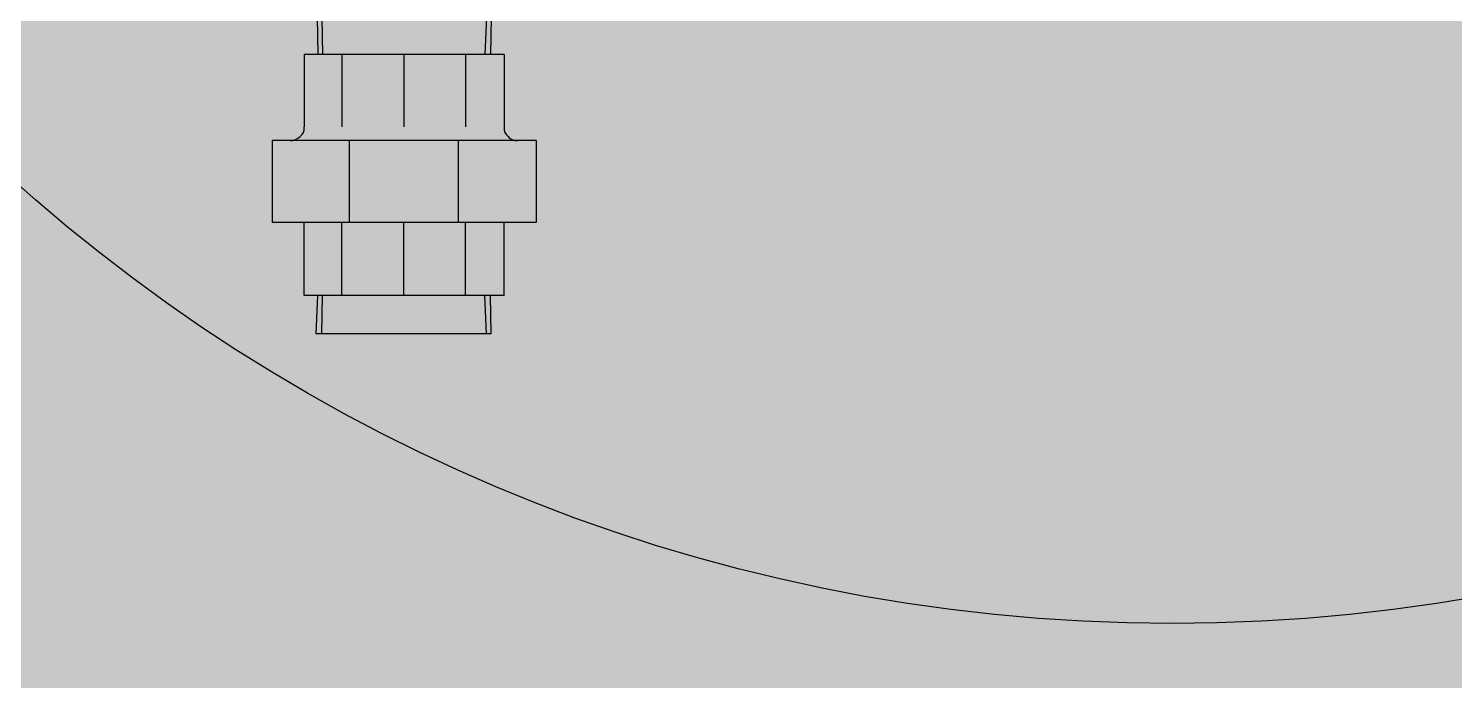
# Model space of a CAD drawing. Header units: millimetres. Extents: x -58335 to 291665, y -66693 to 213307.
# Drawn here: x 190973.1 to 191354.8, y 129039.8 to 129214.3 of the extents above; entities that cross this region are included whole.
import ezdxf

# ---------------------------------------------------------------- set-up
doc = ezdxf.new("R2010")
doc.units = ezdxf.units.MM
doc.header["$LTSCALE"] = 1000
doc.layers.add('X-SITE$0$-MY-녹지', color=254, linetype='Continuous')
doc.layers.add('X-SITE$0$P', color=2, linetype='Continuous')
doc.layers.add('X-SITE$0$A-ETC-기계 NOPLOT', color=163, linetype='Continuous', plot=False)
pattern_1 = [(0, (-29382.5, 14650.24), (317.5, 317.5), [158.75, -476.25]), (90, (-29303.13, 14570.87), (-317.5, 317.5), [158.75, -476.25])]

# ---------------------------------------------------------------- blocks, each defined once
blk = doc.blocks.new('X-SITE$0$240910_L-1F')
at = {"layer": 'X-SITE$0$-MY-녹지'}
h = blk.add_hatch(dxfattribs=at)
h.set_pattern_fill('CROSS', color=256, scale=50, style=2)
h.set_pattern_definition(pattern_1)
edge = h.paths.add_edge_path()
edge.add_arc((65971.07, 168205.25), 1850, 147.2795, 178.45248)
edge.add_line((64121.74, 168255.22), (153371.07, 168255.22))
edge.add_line((153371.07, 168255.22), (153371.07, 125655.26))
edge.add_line((153371.07, 125655.26), (167000, 125655.26))
edge.add_line((167000, 125655.26), (167000, 169179.4))
edge.add_line((167000, 169179.4), (166974.16, 169205.24))
edge.add_line((166974.16, 169205.24), (64414.63, 169205.26))
h = blk.add_hatch(dxfattribs=at)
h.set_pattern_fill('CROSS', color=256, scale=50, style=2)
h.set_pattern_definition(pattern_1)
edge = h.paths.add_edge_path()
edge.add_arc((65971.07, 168205.25), 1850, 147.2795, 157.76624)
edge.add_line((64258.62, 168905.27), (64971.07, 168905.27))
edge.add_line((64971.07, 168905.27), (64971.07, 168255.22))
edge.add_line((64971.07, 168255.22), (153371.07, 168255.22))
edge.add_line((153371.07, 168255.22), (153371.07, 125655.26))
edge.add_line((153371.07, 125655.26), (167000, 125655.26))
edge.add_line((167000, 125655.26), (167000, 169179.4))
edge.add_line((167000, 169179.4), (166974.16, 169205.24))
edge.add_line((166974.16, 169205.24), (64414.63, 169205.26))
blk = doc.blocks.new('X-SITE$0$punp')
at = {"layer": 'X-SITE$0$P', "color": 0, "linetype": 'Continuous'}
for points in [[(922561.82, 135207.71), (922561.82, 135305.89)], [(922592.26, 135305.89), (922561.82, 135305.89)], [(922592.26, 135207.71), (922592.26, 135305.89)], [(922592.26, 135299.02), (922592.26, 135298.13), (922592.56, 135297.23), (922593.15, 135296.34), (922593.75, 135295.44), (922594.35, 135294.85), (922595.24, 135294.25), (922596.14, 135293.95), (922597.33, 135293.95)], [(922520.34, 135289.47), (922534.67, 135288.88)], [(922520.34, 135224.42), (922520.34, 135289.47)], [(922534.67, 135219.65), (922534.67, 135293.95)], [(922534.67, 135293.95), (922561.82, 135293.95)], [(922624.19, 135293.95), (922597.33, 135293.95)], [(922624.19, 135219.65), (922624.19, 135293.95)], [(922520.34, 135287.39), (922534.67, 135287.09)], [(922637.91, 135289.18), (922624.19, 135288.88)], [(922637.91, 135287.39), (922624.19, 135287.09)], [(922534.67, 135279.93), (922561.82, 135279.93)], [(922624.19, 135279.93), (922597.33, 135279.93)], [(922592.26, 135277.24), (922561.82, 135277.24)], [(922534.67, 135256.95), (922561.82, 135256.95)], [(922624.19, 135256.95), (922597.33, 135256.95)], [(922592.26, 135236.66), (922561.82, 135236.66)], [(922534.67, 135233.97), (922561.82, 135233.97)], [(922624.19, 135233.97), (922597.33, 135233.97)], [(922520.34, 135226.21), (922534.67, 135226.81)], [(922637.91, 135226.21), (922624.19, 135226.81)], [(922520.34, 135224.42), (922534.67, 135224.72)], [(922637.91, 135224.42), (922624.19, 135224.72)], [(922534.67, 135219.65), (922561.82, 135219.65)], [(922597.33, 135219.65), (922596.14, 135219.65), (922595.24, 135219.35), (922594.35, 135218.75), (922593.75, 135218.16), (922593.15, 135217.56), (922592.56, 135216.66), (922592.26, 135215.77), (922592.26, 135214.58)], [(922624.19, 135219.65), (922597.33, 135219.65)], [(922592.26, 135207.71), (922561.82, 135207.71)]]:
    blk.add_lwpolyline(points, dxfattribs=at)
blk = doc.blocks.new('X-SITE$0$기계_옥외유류탱크')
at = {"layer": 'X-SITE$0$A-ETC-기계 NOPLOT'}
blk.add_circle((2475.63, -19485), 465, dxfattribs=at)
at = {"layer": 'X-SITE$0$A-ETC-기계 NOPLOT', "xscale": 0.7199999999999999, "yscale": 0.7199999999999999, "zscale": 0.7199999999999999, "rotation": 89.99997353432171}
blk.add_blockref('X-SITE$0$punp', (99654.62, -684087.2), dxfattribs=at)

msp = doc.modelspace()

# ---------------------------------------------------------------- block references
for name, p in [('X-SITE$0$240910_L-1F', (29382.5, -14650.24)), ('X-SITE$0$기계_옥외유류탱크', (188803.57, 149005.02))]:
    msp.add_blockref(name, p)

doc.saveas('drawing.dxf')
